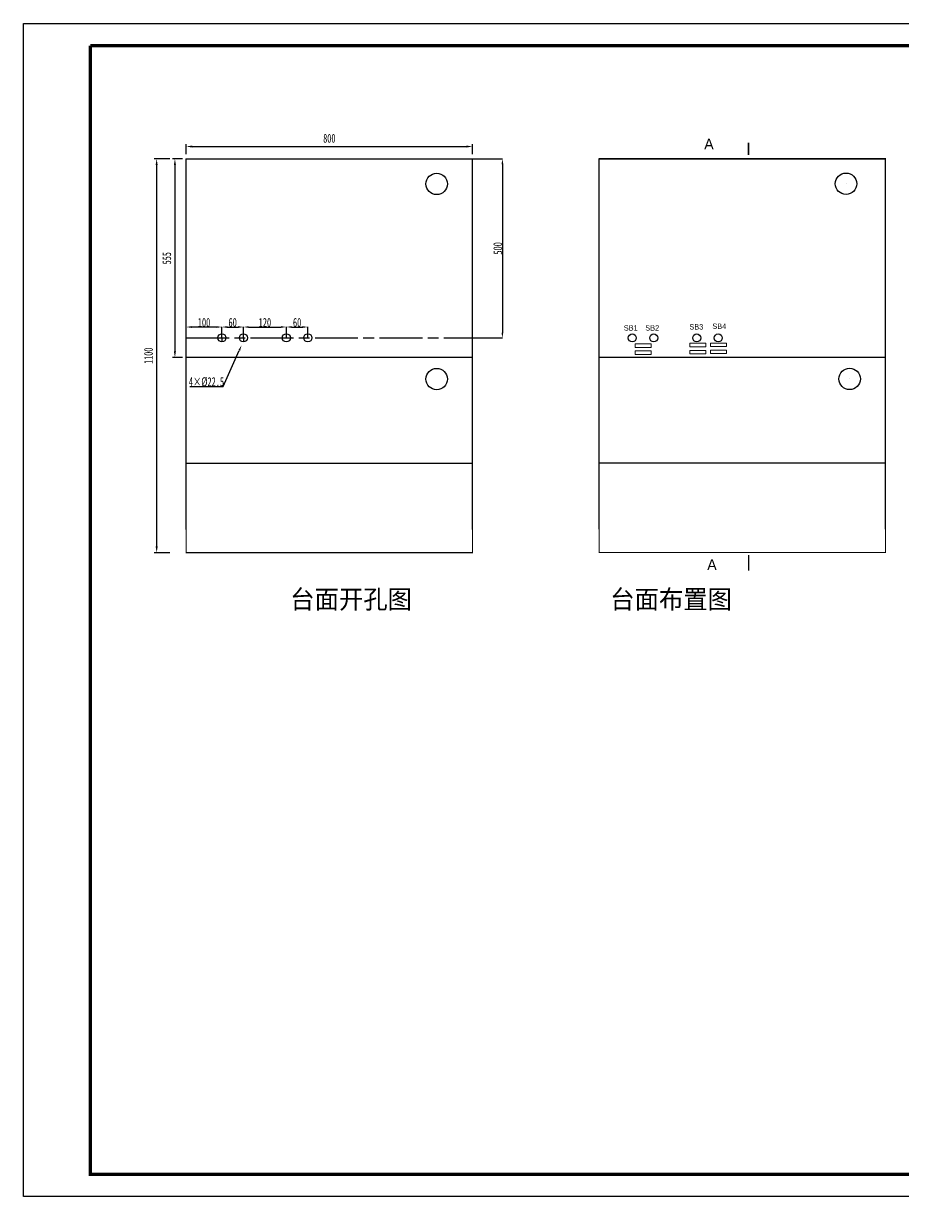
# Model space of a CAD drawing. Extents: x -6428 to 12880, y -7651 to 7267.
# Drawn here: x -1592 to 863, y 3973 to 7249 of the extents above; entities that cross this region are included whole.
import ezdxf
from ezdxf.enums import TextEntityAlignment as Align

# ---------------------------------------------------------------- set-up
doc = ezdxf.new("R2010")
doc.units = 0
doc.header["$LTSCALE"] = 10
doc.header["$MEASUREMENT"] = 0
doc.header["$PDMODE"] = 32
doc.linetypes.add('AM_ISO08W050', pattern=[18, 12, -1.5, 3, -1.5])
doc.layers.get('Defpoints').update_dxf_attribs({"linetype": 'CONTINUOUS'})
doc.layers.add('AM_7', color=4, linetype='AM_ISO08W050', lineweight=25)
doc.layers.add('操作台', color=7, linetype='CONTINUOUS')
doc.layers.add('标准图框及表格', color=7, linetype='CONTINUOUS')
doc.styles.add('HZ', font='arial.ttf')
doc.styles.get("Standard").update_dxf_attribs({"font": '', "width": 0.65})
doc.styles.get('Standard').set_extended_font_data('SimSun')
doc.dimstyles.new('AM_ISO', dxfattribs={"dimtxt": 3.5, "dimasz": 2.5, "dimexe": 1, "dimexo": 1, "dimgap": 1.5, "dimtad": 1, "dimdsep": 46, "dimtxsty": 'Standard', "dimcen": 0, "dimclrd": 256, "dimclre": 256, "dimclrt": 2, "dimadec": 0, "dimazin": 2, "dimtp": 0.1, "dimtm": 0.1, "dimtfac": 0.71, "dimtdec": 3, "dimtmove": 0, "dimatfit": 3, "dimfxl": 0, "dimlwd": -1, "dimlwe": -1, "dimarcsym": 0})
doc.dimstyles.get("Standard").update_dxf_attribs({"dimtxt": 25, "dimasz": 15, "dimexe": 0.18, "dimexo": 0.0625, "dimgap": 0.09, "dimtad": 0, "dimtoh": 1, "dimdec": 0, "dimzin": 0, "dimdsep": 46, "dimtxsty": 'Standard', "dimcen": 0.09, "dimadec": 0, "dimazin": 0, "dimtfac": 1, "dimtdec": 0, "dimtofl": 0, "dimtmove": 0, "dimatfit": 3, "dimfxl": 0, "dimtolj": 1, "dimtzin": 0, "dimarcsym": 0})
doc.dimstyles.new('STANDARD$0', dxfattribs={"dimtxt": 25, "dimasz": 15, "dimexe": 0.18, "dimexo": 0.0625, "dimgap": 0.09, "dimtad": 0, "dimtoh": 1, "dimdec": 0, "dimzin": 0, "dimdsep": 46, "dimtxsty": 'Standard', "dimcen": 0.09, "dimadec": 0, "dimazin": 0, "dimtfac": 1, "dimtdec": 0, "dimtofl": 0, "dimtmove": 0, "dimatfit": 3, "dimfxl": 0, "dimtolj": 1, "dimtzin": 0, "dimarcsym": 0})

# ---------------------------------------------------------------- blocks, each defined once
blk = doc.blocks.new('A4横图框')
at = {"layer": '标准图框及表格', "color": 7}
for p, q in [((0.0013954609912616, 210.0032846437229), (297.0014441308175, 210.0032846437229)), ((0.0013954609912616, 0.0032502307208233), (0.0013954609912616, 210.0032846437229)), ((297.0014441308175, 0.0032502307208233), (0.0013954609912616, 0.0032502307208233))]:
    blk.add_line(p, q, dxfattribs=at)
at = {"layer": '标准图框及表格', "color": 7, "const_width": 0.6000000983228672}
blk.add_lwpolyline([(12.00143194437442, 206.0152988131507), (293.0014441308175, 206.0032506184056), (293.0014441308175, 4.003284256038056), (12.00143194437442, 4.003284256038056), (12.00143194437442, 206.0032506184056)], dxfattribs=at)
at = {"layer": '标准图框及表格', "color": 7, "style": 'HZ', "flags": 8}
for tag, height, width, p in [('工程名称', 2.892696969694902, 0.65, (247.8353315485956, 22.94014901757174)), ('图纸名称', 3.499999999999999, 0.9, (252.2228085267316, 14.87880182043022))]:
    blk.add_attdef(tag, text='', height=height, dxfattribs=dict(at, width=width)).set_placement(p, align=Align.CENTER)
blk.add_attdef('设计阶段', text='', height=2.299999999999999, dxfattribs=at).set_placement((286.3714665038433, 23.54666542107214), align=Align.CENTER)
for tag, p, height in [('设计人', (188.2334199372244, 17.92789809995847), 2.449999999999999), ('审核人', (188.2334199372099, 13.59456476662271), 2.449999999999999), ('会签人', (188.2334199372099, 9.2612314332942), 2.449999999999999), ('批准人', (188.2334199371953, 4.927898099958441), 2.449999999999999), ('版次', (234.8449582635331, 5.117215211487234), 2.399999999999999), ('第几页共几页', (243.0562623004216, 4.991982186801863), 2.399999999999999)]:
    blk.add_attdef(tag, p, '', height=height, dxfattribs=at)
for tag, p, height, width in [('设计时间', (204.6762329055318, 17.92789809995847), 2.299999999999999, 0.95), ('审核时间', (204.6762329055318, 13.59456476662998), 2.299999999999999, 0.95), ('会签时间', (204.6762329055172, 9.2612314332942), 2.299999999999999, 0.95), ('图纸编号', (238.2096247235004, 9.144936985527348), 2.531109848483039, 0.9), ('批准时间', (204.6762329055172, 4.927898099958441), 2.299999999999999, 0.95), ('图纸标准', (269.3453519223485, 5.193019987101081), 2.169522727271176, 0.8)]:
    blk.add_attdef(tag, p, '', height=height, dxfattribs=dict(at, width=width))
blk = doc.blocks.new('*D85')
at = {"layer": 'Defpoints', "color": 0}
for p in [(-1176.706300190253, 6871.016141784481), (-1220.320682376281, 5771.21614178448), (-1176.706300190253, 5771.21614178448)]:
    blk.add_point(p, dxfattribs=at)
at = {"layer": '操作台'}
for p, q in [((-1183.706300190253, 6871.016141784481), (-1227.320682376281, 6871.016141784481)), ((-1220.320682376281, 6853.516141784481), (-1220.320682376281, 5788.71614178448)), ((-1183.706300190253, 5771.21614178448), (-1227.320682376281, 5771.21614178448))]:
    blk.add_line(p, q, dxfattribs=at)
for points in [[(-1217.404015709614, 6853.516141784481), (-1223.237349042948, 6853.516141784481), (-1220.320682376281, 6871.016141784481)], [(-1223.237349042948, 5788.71614178448), (-1217.404015709614, 5788.71614178448), (-1220.320682376281, 5771.21614178448)]]:
    blk.add_solid(points, dxfattribs=at)
at = {"layer": '操作台', "color": 7, "insert": (-1243.070682376281, 6321.116141784481), "char_height": 24.5, "attachment_point": 5, "rotation": 90}
blk.add_mtext('1100', dxfattribs=at)
blk = doc.blocks.new('*D86')
at = {"layer": 'Defpoints', "color": 0}
for p in [(-337.9858782017982, 6905.457919173891), (-1137.985878201798, 6877.049387761695), (-337.9858782017982, 6877.049387761695)]:
    blk.add_point(p, dxfattribs=at)
at = {"layer": '操作台'}
for p, q in [((-1137.985878201798, 6884.049387761695), (-1137.985878201798, 6912.457919173891)), ((-337.9858782017982, 6884.049387761695), (-337.9858782017982, 6912.457919173891)), ((-1120.485878201798, 6905.457919173891), (-355.4858782017982, 6905.457919173891))]:
    blk.add_line(p, q, dxfattribs=at)
for points in [[(-1120.485878201798, 6908.374585840558), (-1120.485878201798, 6902.541252507224), (-1137.985878201798, 6905.457919173891)], [(-355.4858782017982, 6902.541252507224), (-355.4858782017982, 6908.374585840558), (-337.9858782017982, 6905.457919173891)]]:
    blk.add_solid(points, dxfattribs=at)
at = {"layer": '操作台', "color": 7, "insert": (-737.9858782017981, 6928.207919173891), "char_height": 24.5, "attachment_point": 5}
blk.add_mtext('800', dxfattribs=at)
blk = doc.blocks.new('*D87')
at = {"layer": 'Defpoints', "color": 0}
for p in [(-1140.778124273896, 6871.016141784481), (-1169.319413921599, 6316.016141784481), (-1140.778124273896, 6316.016141784481)]:
    blk.add_point(p, dxfattribs=at)
at = {"layer": '操作台'}
for p, q in [((-1147.778124273896, 6871.016141784481), (-1176.319413921599, 6871.016141784481)), ((-1169.319413921599, 6853.516141784481), (-1169.319413921599, 6333.516141784481)), ((-1147.778124273896, 6316.016141784481), (-1176.319413921599, 6316.016141784481))]:
    blk.add_line(p, q, dxfattribs=at)
for points in [[(-1166.402747254932, 6853.516141784481), (-1172.236080588266, 6853.516141784481), (-1169.319413921599, 6871.016141784481)], [(-1172.236080588266, 6333.516141784481), (-1166.402747254932, 6333.516141784481), (-1169.319413921599, 6316.016141784481)]]:
    blk.add_solid(points, dxfattribs=at)
at = {"layer": '操作台', "color": 7, "insert": (-1192.069413921599, 6593.516141784481), "char_height": 24.5, "attachment_point": 5, "rotation": 90}
blk.add_mtext('555', dxfattribs=at)
blk = doc.blocks.new('*D88')
at = {"layer": 'Defpoints', "color": 0}
for p in [(-977.9858782018013, 6401.393405426947), (-1037.985878201801, 6371.164891784482), (-977.9858782018013, 6371.164891784482)]:
    blk.add_point(p, dxfattribs=at)
at = {"layer": '操作台', "color": 0, "linetype": 'Continuous', "lineweight": -2}
for p, q in [((-1037.985878201801, 6371.227391784482), (-1037.985878201801, 6401.573405426947)), ((-1022.985878201801, 6401.393405426947), (-992.9858782018013, 6401.393405426947)), ((-977.9858782018013, 6371.227391784482), (-977.9858782018013, 6401.573405426947))]:
    blk.add_line(p, q, dxfattribs=at)
at = {"layer": '操作台', "color": 0}
for points in [[(-1022.985878201801, 6403.893405426948), (-1022.985878201801, 6398.893405426948), (-1037.985878201801, 6401.393405426947)], [(-992.9858782018013, 6398.893405426948), (-992.9858782018013, 6403.893405426948), (-977.9858782018013, 6401.393405426947)]]:
    blk.add_solid(points, dxfattribs=at)
at = {"layer": '操作台', "color": 0, "lineweight": 5, "insert": (-1007.985878201801, 6413.983405426947), "char_height": 25, "attachment_point": 5}
blk.add_mtext('\\A1;60', dxfattribs=at)
blk = doc.blocks.new('*D89')
at = {"layer": 'Defpoints', "color": 0}
for p in [(-978.6547677204376, 6360.24700418462), (-983.2479570978392, 6349.977383386204)]:
    blk.add_point(p, dxfattribs=at)
at = {"layer": '操作台', "color": 0, "lineweight": -2}
for p, q in [((-978.7447677204376, 6360.24700418462), (-978.5647677204375, 6360.24700418462)), ((-978.6547677204376, 6360.15700418462), (-978.6547677204376, 6360.33700418462)), ((-1034.437459436222, 6235.526021885356), (-989.3722096010428, 6336.284555654978)), ((-1127.784403880667, 6235.526021885356), (-1034.437459436222, 6235.526021885356))]:
    blk.add_line(p, q, dxfattribs=at)
at = {"layer": '操作台', "color": 0}
blk.add_solid([(-987.0900716458386, 6335.263846904444), (-991.6543475562469, 6337.305264405512), (-983.2479570978392, 6349.977383386204)], dxfattribs=at)
at = {"layer": '操作台', "color": 0, "insert": (-1081.155931658445, 6248.116021885357), "char_height": 25, "attachment_point": 5}
blk.add_mtext('\\A1;4×%%c22.5', dxfattribs=at)
blk = doc.blocks.new('*D90')
at = {"layer": 'Defpoints', "color": 0}
for p in [(-1137.985878201798, 6401.393405426947), (-1137.985878201798, 6401.393405426947), (-1037.985878201801, 6401.393405426947)]:
    blk.add_point(p, dxfattribs=at)
at = {"layer": '操作台', "color": 0, "lineweight": -2}
for p, q in [((-1137.985878201798, 6401.455905426947), (-1137.985878201798, 6401.573405426947)), ((-1052.985878201801, 6401.393405426947), (-1122.985878201798, 6401.393405426947)), ((-1037.985878201801, 6401.455905426948), (-1037.985878201801, 6401.573405426947))]:
    blk.add_line(p, q, dxfattribs=at)
at = {"layer": '操作台', "color": 0}
for points in [[(-1122.985878201798, 6403.893405426948), (-1122.985878201798, 6398.893405426948), (-1137.985878201798, 6401.393405426947)], [(-1052.985878201801, 6398.893405426948), (-1052.985878201801, 6403.893405426948), (-1037.985878201801, 6401.393405426947)]]:
    blk.add_solid(points, dxfattribs=at)
at = {"layer": '操作台', "color": 0, "insert": (-1087.985878201799, 6413.983405426947), "char_height": 25, "attachment_point": 5}
blk.add_mtext('\\A1;100', dxfattribs=at)
blk = doc.blocks.new('*D91')
at = {"layer": 'Defpoints', "color": 0}
for p in [(-337.9858782017982, 6871.016141784481), (-367.5748408309246, 6370.953641784481), (-254.5091363930351, 6370.953641784481)]:
    blk.add_point(p, dxfattribs=at)
at = {"layer": '操作台', "color": 0, "lineweight": -2}
for p, q in [((-337.9233782017982, 6871.016141784481), (-254.3291363930351, 6871.016141784481)), ((-254.5091363930351, 6856.016141784481), (-254.5091363930351, 6385.953641784482)), ((-367.5123408309246, 6370.953641784481), (-254.3291363930351, 6370.953641784481))]:
    blk.add_line(p, q, dxfattribs=at)
at = {"layer": '操作台', "color": 0}
for points in [[(-252.0091363930351, 6856.016141784481), (-257.0091363930351, 6856.016141784481), (-254.5091363930351, 6871.016141784481)], [(-257.0091363930351, 6385.953641784482), (-252.0091363930351, 6385.953641784482), (-254.5091363930351, 6370.953641784481)]]:
    blk.add_solid(points, dxfattribs=at)
at = {"layer": '操作台', "color": 0, "insert": (-267.0991363930351, 6620.98489178448), "char_height": 25, "attachment_point": 5, "rotation": 90}
blk.add_mtext('\\A1;500', dxfattribs=at)
blk = doc.blocks.new('*D93')
at = {"layer": 'Defpoints', "color": 0}
for p in [(-857.985878201801, 6401.393405426943), (-977.9858782018013, 6371.164891784481), (-857.985878201801, 6371.164891784481)]:
    blk.add_point(p, dxfattribs=at)
at = {"layer": '操作台', "color": 0, "linetype": 'Continuous', "lineweight": -2}
for p, q in [((-977.9858782018013, 6371.227391784482), (-977.9858782018013, 6401.573405426943)), ((-962.9858782018013, 6401.393405426943), (-872.9858782018011, 6401.393405426943)), ((-857.985878201801, 6371.227391784482), (-857.985878201801, 6401.573405426943))]:
    blk.add_line(p, q, dxfattribs=at)
at = {"layer": '操作台', "color": 0}
for points in [[(-962.9858782018013, 6403.893405426943), (-962.9858782018013, 6398.893405426942), (-977.9858782018013, 6401.393405426943)], [(-872.9858782018011, 6398.893405426942), (-872.9858782018011, 6403.893405426943), (-857.985878201801, 6401.393405426943)]]:
    blk.add_solid(points, dxfattribs=at)
at = {"layer": '操作台', "color": 0, "lineweight": 5, "insert": (-917.9858782018013, 6413.983405426943), "char_height": 25, "attachment_point": 5}
blk.add_mtext('\\A1;120', dxfattribs=at)
blk = doc.blocks.new('*D94')
at = {"layer": 'Defpoints', "color": 0}
for p in [(-797.9858782018011, 6401.393405426943), (-857.985878201801, 6371.164891784481), (-797.9858782018011, 6371.164891784481)]:
    blk.add_point(p, dxfattribs=at)
at = {"layer": '操作台', "color": 0, "linetype": 'Continuous', "lineweight": -2}
for p, q in [((-857.985878201801, 6371.227391784482), (-857.985878201801, 6401.573405426943)), ((-842.9858782018013, 6401.393405426943), (-812.9858782018011, 6401.393405426943)), ((-797.9858782018011, 6371.227391784482), (-797.9858782018011, 6401.573405426943))]:
    blk.add_line(p, q, dxfattribs=at)
at = {"layer": '操作台', "color": 0}
for points in [[(-842.9858782018013, 6403.893405426943), (-842.9858782018013, 6398.893405426942), (-857.985878201801, 6401.393405426943)], [(-812.9858782018011, 6398.893405426942), (-812.9858782018011, 6403.893405426943), (-797.9858782018011, 6401.393405426943)]]:
    blk.add_solid(points, dxfattribs=at)
at = {"layer": '操作台', "color": 0, "lineweight": 5, "insert": (-827.9858782018013, 6413.983405426943), "char_height": 25, "attachment_point": 5}
blk.add_mtext('\\A1;60', dxfattribs=at)

msp = doc.modelspace()

# ---------------------------------------------------------------- linework, layer by layer
at = {"layer": 'AM_7'}
for p, q in [((-1137.985878201798, 6370.953641784482), (-338.7682190928026, 6370.953641784481)), ((-1037.985878201798, 6371.164891784481), (-1037.985878201798, 6359.804891784481)), ((-977.9858782018013, 6371.164891784481), (-977.9858782018013, 6382.524891784481)), ((-977.9858782018013, 6371.164891784481), (-977.9858782018013, 6359.804891784481))]:
    msp.add_line(p, q, dxfattribs=at)
at = {"layer": '操作台'}
for p, q in [((432.6273383217485, 6882.007599091216), (432.6273383217485, 6915.451387850407)), ((432.6273383217485, 6915.451387850407), (432.6273383217485, 6882.007599091216)), ((-337.9858782017982, 6316.016141784481), (-1137.985878201798, 6316.016141784481)), ((815.4811423311858, 6316.478965294095), (15.48114233118576, 6316.478965294095)), ((432.6273383217483, 5764.131786655191), (432.6273383217483, 5730.687997896)), ((432.6273383217485, 5754.957070914499), (432.6273383217485, 5721.513282155306))]:
    msp.add_line(p, q, dxfattribs=at)
at = {"layer": '操作台', "color": 3, "linetype": 'Continuous'}
for p, q in [((-1137.985878201798, 5836.21614178448), (-1137.985878201798, 6871.016141784481)), ((-1137.985878201798, 6871.016141784481), (-337.9858782017982, 6871.016141784481)), ((-337.9858782017982, 5836.21614178448), (-337.9858782017982, 6871.016141784481)), ((15.48114233118576, 5836.678965294095), (15.48114233118576, 6871.478965294095)), ((15.48114233118576, 6871.478965294095), (815.4811423311858, 6871.478965294095)), ((815.4811423311858, 5836.678965294095), (815.4811423311858, 6871.478965294095))]:
    msp.add_line(p, q, dxfattribs=at)
at = {"layer": '操作台', "linetype": 'Continuous', "lineweight": 5}
for p, q in [((705.3911423311856, 6801.478965294095), (705.5711423311858, 6801.478965294095)), ((705.4811423311858, 6801.388965294095), (705.4811423311858, 6801.568965294095)), ((715.3911423311856, 6256.478965294095), (715.5711423311859, 6256.478965294095)), ((715.3911423311856, 6256.478965294095), (715.5711423311859, 6256.478965294095)), ((715.4811423311858, 6256.388965294095), (715.4811423311858, 6256.568965294096)), ((715.4811423311858, 6256.388965294095), (715.4811423311858, 6256.568965294096))]:
    msp.add_line(p, q, dxfattribs=at)
at = {"layer": '操作台', "color": 7}
for p, q in [((-1137.985878201798, 6021.21614178448), (-337.9858782017982, 6021.21614178448)), ((15.48114233118576, 6021.678965294095), (815.4811423311858, 6021.678965294095))]:
    msp.add_line(p, q, dxfattribs=at)
at = {"layer": '操作台', "flags": 128}
for points in [[(432.6273383217485, 6916.189341980906, 0, 0, 0), (394.6441111465501, 6916.189341980906, 10, 0, 0), (353.6622081417299, 6916.189341980906, 0, 0, 0)], [(432.6273383217485, 5720.77532802481, 0, 0, 0), (394.6441111465501, 5720.77532802481, 10, 0, 0), (353.6622081417299, 5720.77532802481, 0, 0, 0)]]:
    msp.add_lwpolyline(points, format="xyseb", dxfattribs=at)
at = {"layer": '操作台', "const_width": 3, "flags": 128}
for points in [[(-1137.985878201798, 6871.016141784481), (-337.9858782017982, 6871.016141784481), (-337.9858782017982, 5771.21614178448), (-1137.985878201798, 5771.21614178448), (-1137.985878201798, 6871.016141784481)], [(15.48114233118576, 6871.478965294095), (815.4811423311858, 6871.478965294095), (815.4811423311858, 5771.678965294095), (15.48114233118576, 5771.678965294095), (15.48114233118576, 6871.478965294095)], [(15.48114233118576, 6871.478965294095), (815.4811423311858, 6871.478965294095), (815.4811423311858, 5771.678965294095), (15.48114233118576, 5771.678965294095), (15.48114233118576, 6871.478965294095)]]:
    msp.add_lwpolyline(points, dxfattribs=at)
at = {"layer": '操作台', "linetype": 'Continuous', "lineweight": 5}
for points in [[(269.0696556906046, 6346.046097857278), (314.069678190604, 6346.046097857278), (314.069678190604, 6356.046102857276), (269.0696556906046, 6356.046102857276)], [(326.5654112020643, 6346.670431074698), (371.5654337020637, 6346.670431074698), (371.5654337020637, 6356.670436074697), (326.5654112020643, 6356.670436074697)], [(116.1309509132775, 6324.626277795654), (161.1309734132769, 6324.626277795654), (161.1309734132769, 6334.626282795654), (116.1309509132775, 6334.626282795654)], [(116.335062044011, 6344.05497965078), (161.3350845440104, 6344.05497965078), (161.3350845440104, 6354.05498465078), (116.335062044011, 6354.05498465078)], [(268.8744699854656, 6326.207942552119), (313.874492485465, 6326.207942552119), (313.874492485465, 6336.207947552119), (268.8744699854656, 6336.207947552119)], [(326.6478940094025, 6326.998774930351), (371.647916509402, 6326.998774930351), (371.647916509402, 6336.998779930351), (326.6478940094025, 6336.998779930351)]]:
    msp.add_lwpolyline(points, close=True, dxfattribs=at)
at = {"layer": '操作台', "color": 7, "linetype": 'Continuous'}
for centre in [(-437.9858782017982, 6801.016141784481), (705.4811423311858, 6801.478965294095), (-437.9858782017982, 6256.016141784481), (715.4811423311858, 6256.478965294095)]:
    msp.add_circle(centre, 30, dxfattribs=at)
at = {"layer": '操作台', "linetype": 'Continuous'}
for centre in [(-1037.985878201801, 6371.164891784482), (-977.9858782018013, 6371.164891784482), (-857.985878201801, 6371.164891784481), (-797.9858782018011, 6371.164891784481), (108.3345009242996, 6370.953641784481), (168.3345009242996, 6370.953641784481), (288.3345394910921, 6370.953638865019), (348.3345394910921, 6370.953638865019)]:
    msp.add_circle(centre, 11.25, dxfattribs=at)

# ---------------------------------------------------------------- block references
at = {"layer": '标准图框及表格', "color": 7, "xscale": 15.6, "yscale": 15.6, "zscale": 15.6}
msp.add_blockref('A4横图框', (-1592.445661758174, 3973.07652089165), dxfattribs=at)

# ---------------------------------------------------------------- texts
at = {"layer": '操作台', "style": 'HZ', "width": 0.95}
for s, height, p in [('A', 30, (322.5057767147846, 6912.389873549074)), ('A', 30, (330.8952725436721, 5737.470389161025)), ('台面开孔图', 52.5, (-677.1494599369333, 5642.100114541237)), ('台面布置图', 52.5, (216.8296646316439, 5642.100114541237))]:
    msp.add_text(s, height=height, dxfattribs=at).set_placement(p, align=Align.MIDDLE)
at = {"layer": '操作台', "style": 'HZ', "width": 0.9}
for s, p in [('SB1', (84.58756520280487, 6391.425428859378)), ('SB2', (144.5875652028048, 6391.425428859378)), ('SB3', (267.7068846796906, 6394.377341263075)), ('SB4', (331.9554278217406, 6396.027710730172))]:
    msp.add_text(s, height=15, dxfattribs=at).set_placement(p)

# ---------------------------------------------------------------- dimensions: what is measured, and where the dimension line sits
at = {"layer": '操作台', "color": 7}
dim = msp.add_linear_dim(base=(-337.9858782017982, 6905.457919173891), p1=(-1137.985878201798, 6877.049387761695), p2=(-337.9858782017982, 6877.049387761695), dimstyle='AM_ISO', override={"dimscale": 7, "dimclrt": 7, "dimtdec": 2}, dxfattribs=at)
dim.commit()
dim.dimension.update_dxf_attribs({"geometry": '*D86', "text_midpoint": (-737.9858782017981, 6928.207919173891)})
dim = msp.add_linear_dim(base=(-1220.320682376281, 5771.21614178448), p1=(-1176.706300190253, 6871.016141784481), p2=(-1176.706300190253, 5771.21614178448), angle=90, text='1100', dimstyle='AM_ISO', override={"dimscale": 7, "dimclrt": 7, "dimtdec": 2}, dxfattribs=at)
dim.commit()
dim.dimension.update_dxf_attribs({"geometry": '*D85', "text_midpoint": (-1243.070682376281, 6321.116141784481)})
dim = msp.add_linear_dim(base=(-1169.319413921599, 6316.016141784481), p1=(-1140.778124273896, 6871.016141784481), p2=(-1140.778124273896, 6316.016141784481), angle=90, dimstyle='AM_ISO', override={"dimscale": 7, "dimclrt": 7, "dimtdec": 2}, dxfattribs=at)
dim.commit()
dim.dimension.update_dxf_attribs({"geometry": '*D87', "text_midpoint": (-1192.069413921599, 6593.516141784481)})
at = {"layer": '操作台', "color": 3}
dim = msp.add_linear_dim(base=(-254.5091363930351, 6370.953641784481), p1=(-337.9858782017982, 6871.016141784481), p2=(-367.5748408309246, 6370.953641784481), angle=90, dimstyle='STANDARD$0', override={"dimtad": 1, "dimarcsym": 1}, dxfattribs=at)
dim.commit()
dim.dimension.update_dxf_attribs({"geometry": '*D91', "text_midpoint": (-254.5091363930351, 6620.98489178448), "dimtype": 160})
at = {"layer": '操作台'}
dim = msp.add_linear_dim(base=(-1137.985878201798, 6401.393405426947), p1=(-1037.985878201801, 6401.393405426947), p2=(-1137.985878201798, 6401.393405426947), dimstyle='STANDARD$0', override={"dimtad": 1, "dimarcsym": 1}, dxfattribs=at)
dim.commit()
dim.dimension.update_dxf_attribs({"geometry": '*D90', "text_midpoint": (-1087.985878201799, 6413.983405426947)})
at = {"layer": '操作台', "linetype": 'Continuous', "lineweight": 5}
for base, p1, p2, picture, middle in [((-977.9858782018013, 6401.393405426947), (-1037.985878201801, 6371.164891784482), (-977.9858782018013, 6371.164891784482), '*D88', (-1007.985878201801, 6413.983405426947)), ((-857.985878201801, 6401.393405426943), (-977.9858782018013, 6371.164891784481), (-857.985878201801, 6371.164891784481), '*D93', (-917.9858782018013, 6413.983405426943)), ((-797.9858782018011, 6401.393405426943), (-857.985878201801, 6371.164891784481), (-797.9858782018011, 6371.164891784481), '*D94', (-827.9858782018013, 6413.983405426943))]:
    dim = msp.add_linear_dim(base=base, p1=p1, p2=p2, dimstyle='STANDARD$0', override={"dimtad": 1, "dimtmove": 1, "dimarcsym": 1}, dxfattribs=at)
    dim.commit()
    dim.dimension.update_dxf_attribs({"geometry": picture, "text_midpoint": middle})
at = {"layer": '操作台', "color": 3}
dim = msp.add_radius_dim(center=(-978.6547677204376, 6360.24700418462), mpoint=(-983.2479570978392, 6349.977383386204), text='4×%%c22.5', dimstyle='Standard', override={"dimtad": 1, "dimarcsym": 1}, dxfattribs=at)
dim.commit()
dim.dimension.update_dxf_attribs({"geometry": '*D89', "text_midpoint": (-1034.437459436229, 6235.526021885356), "dimtype": 164})

doc.saveas('drawing.dxf')
